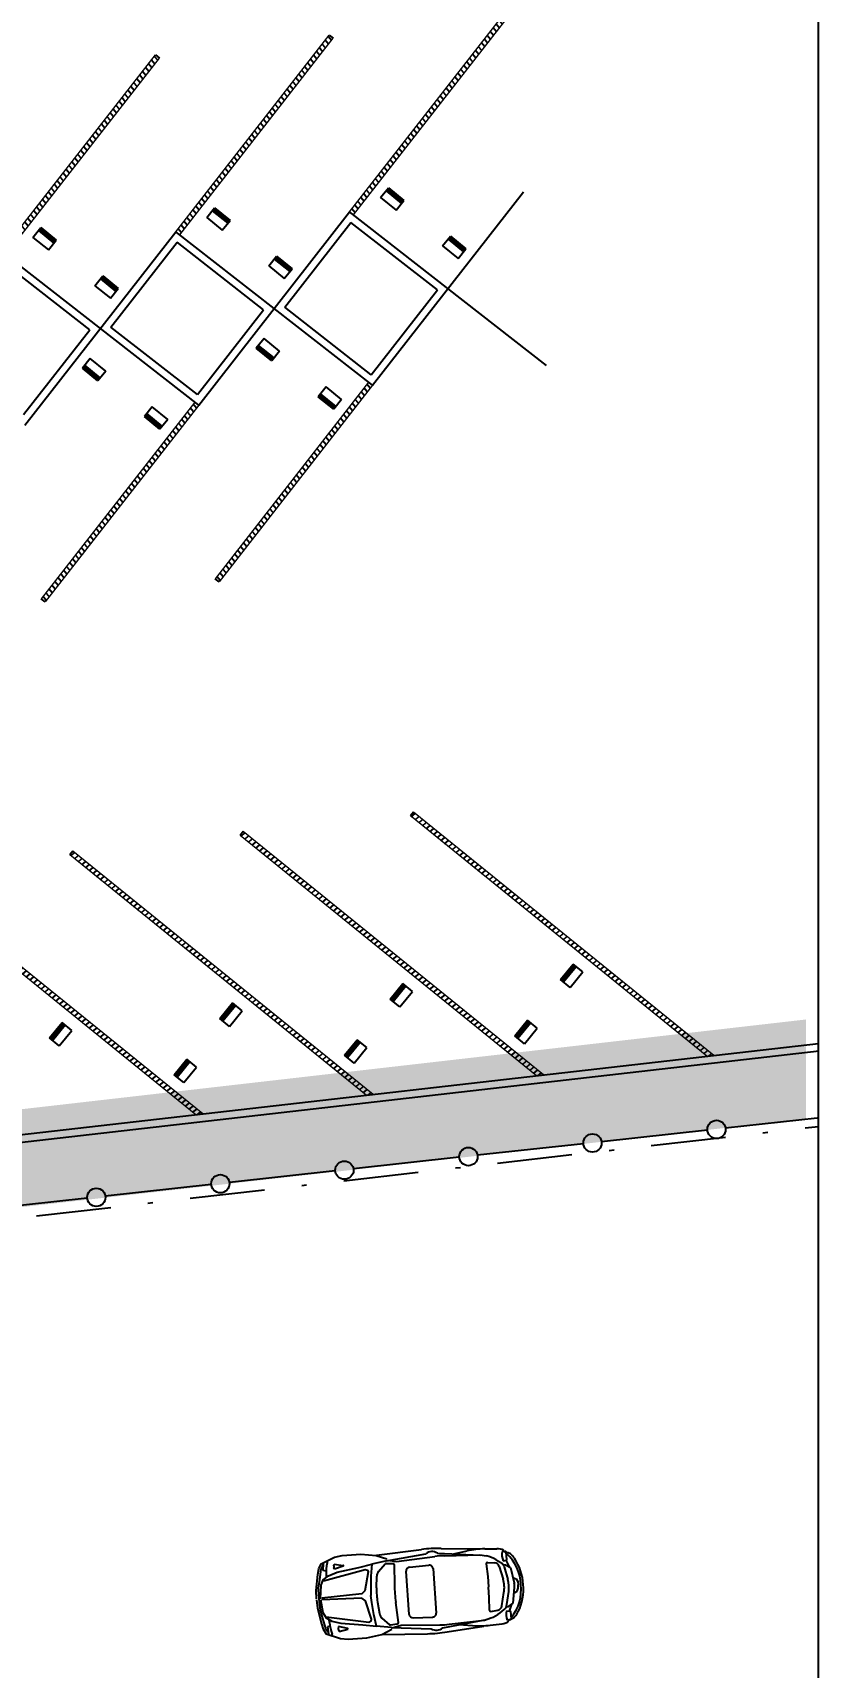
# Model space of a CAD drawing. Extents: x 506 to 706, y 928 to 1038.
# Drawn here: x 690.41 to 706.17, y 946.55 to 979.3 of the extents above; entities that cross this region are included whole.
import ezdxf

# ---------------------------------------------------------------- set-up
doc = ezdxf.new("R2010")
doc.units = 0
doc.header["$LTSCALE"] = 3
doc.header["$MEASUREMENT"] = 0
doc.header["$PDMODE"] = 34
doc.header["$PDSIZE"] = 0.8
doc.linetypes.add('DASHDOT', pattern=[1, 0.5, -0.25, 0, -0.25])
doc.layers.get('0').update_dxf_attribs({"color": 3, "linetype": 'CONTINUOUS'})
doc.layers.get('Defpoints').update_dxf_attribs({"linetype": 'CONTINUOUS'})
for name, color, linetype in [('AUTOS', 2, 'CONTINUOUS'), ('CAJON', 37, 'CONTINUOUS'), ('GUAR', 2, 'CONTINUOUS'), ('HAYCH', 30, 'CONTINUOUS'), ('LIN-ESCALERA', 41, 'CONTINUOUS'), ('P', 7, 'CONTINUOUS'), ('PLACA-POLIU', 5, 'DASHDOT'), ('TOPE', 200, 'CONTINUOUS')]:
    doc.layers.add(name, color=color, linetype=linetype)
doc.layers.add('ED_GEN', color=7, linetype='CONTINUOUS', lineweight=13)
doc.styles.add('LETRAS2', font='ROMANS.SHX')
doc.dimstyles.new('COT', dxfattribs={"dimtxt": 0.5, "dimasz": 0.5, "dimexe": 0.5, "dimexo": 5, "dimgap": 0.5, "dimtad": 0, "dimtih": 1, "dimtoh": 1, "dimzin": 1, "dimdsep": 46, "dimtxsty": 'LETRAS2', "dimcen": 0.5, "dimclrd": 8, "dimclre": 8, "dimclrt": 2, "dimadec": 0, "dimazin": 0, "dimtfac": 1, "dimtix": 1, "dimtofl": 0, "dimtmove": 0, "dimatfit": 0, "dimfxl": 1, "dimtolj": 1, "dimtzin": 0, "dimarcsym": 0})

# ---------------------------------------------------------------- blocks, each defined once
blk = doc.blocks.new('AD24C')
for p, q in [((5.473714128349911, 24.18975517706644), (7.517012561979755, 27.66164677201255)), ((7.054378954365461, 22.98850998387843), (7.517012561979755, 28.70174931733391)), ((10.7168950146455, 30.25457846950383), (10.43683493527669, 29.04951260207974)), ((15.69741215461511, 26.1302204116721), (16.19139270474818, 27.48585479252154)), ((16.19139270474818, 27.48585479252154), (23.17314163574633, 26.01615541901947)), ((58.37926111491424, 27.31006281303064), (46.27038728745765, 25.25878896263953)), ((50.36532858959004, 32.43467875621286), (86.66974285331798, 34.30247859015424)), ((58.09094847167626, 27.15034301019068), (89.85762283300505, 30.60616242848573)), ((58.84189472252854, 27.6469974403883), (66.07054484150228, 26.00627229847282)), ((66.07054484150228, 26.00627229847282), (96.95534936518402, 27.96221210124895)), ((99.18351555596348, 30.55945837799698), (133.3644583490682, 26.50434957369714)), ((102.4691813788088, 34.07364576959935), (132.1525470477479, 31.68289914383956)), ((104.5849250039497, 28.04030307070764), (132.9403775420884, 26.82663486943056)), ((112.2568000016649, 28.92148929169753), (123.0940173386176, 30.51552928484398)), ((132.9403775420884, 26.82663486943056), (138.2161243900482, 25.43814503531507)), ((137.3401500060015, 31.1832990338861), (146.9543205727388, 30.67940908660694)), ((153.9077358528605, 27.88210263020426), (151.0908113293283, 28.0627627219194)), ((152.2746070603034, 28.33551602672776), (153.5448927594639, 27.80157307705122)), ((154.3757346948851, 21.53587057508275), (154.3757346948851, 27.38312775519728)), ((154.5419170251482, 27.38249091492787), (155.7199720534844, 26.88731555624531)), ((2.273831675684164, 9.291384915209733), (3.642456098209891, 16.04472679398646)), ((3.642456098209891, 16.04472679398646), (5.473714128349911, 24.18975517706644)), ((9.292314689658042, 22.49501488926524), (7.054378954365461, 22.98850998387843)), ((9.019617286051584, 19.56799657022179), (8.885636984505481, 17.61220527778073)), ((15.96007590094109, 23.50123659072699), (15.62424194454695, 25.01129442959484)), ((23.18878766736373, 25.43275740387026), (15.96007590094109, 23.50123659072699)), ((48.62309540261595, 6.122392439339592), (49.50396546060585, 15.47825037123141)), ((51.21240818908439, 19.13584968385214), (56.91704380118165, 24.9014743713451)), ((57.70261672485901, 25.1953421474434), (63.10530547844598, 24.79054120616343)), ((64.02895653059318, 23.73621868374676), (63.09581818943025, 7.425776169682081)), ((73.23699304751801, -16.89934900548315), (73.20275714148238, 17.82638771325924)), ((76.10747192891563, 20.82481649905037), (91.77011586543586, 21.32254039904115)), ((94.86539846996072, 18.32009862632935), (94.90056575700862, -17.35034485091637)), ((137.5567382371501, 19.09948840085144), (138.1064528271149, 8.998398282724793)), ((138.6706137488585, 20.14715385729119), (144.3325622034796, 19.48964153189104)), ((145.8495188283542, 21.90496554531296), (149.4352761928723, 19.40071832639046)), ((147.7666951652623, 16.42448827458554), (150.2049955080372, 5.965244718085842)), ((151.1565758419022, 17.56825728290789), (153.0842158736285, 17.20202399230175)), ((151.2506986980554, 20.58440226352286), (153.9591854747828, 21.0428837929735)), ((151.8736879243834, 15.70543907443903), (154.0176573182536, 5.415359196505278)), ((153.0842158736285, 17.20202399230175), (156.8181296710505, 14.93505113301308)), ((153.5819971812073, 21.0304415497842), (155.792590002639, 15.55768751953542)), ((156.8181296710505, 14.93505113301308), (158.875164627594, 2.493796115902001)), ((1.93502135335541, 3.047214999494486), (2.273831675684164, 9.291384915209733)), ((138.1064528271149, 8.998398282724793), (138.0953704960571, 0.5928650746830044)), ((138.1231556500286, -7.943400492936462), (138.0954994219991, 0.4620945229805784)), ((158.2310147583378, 6.683803886094211), (160.8140524008511, 5.585104014275771)), ((160.8140524008511, 5.585104014275771), (161.7778724167142, 3.138665633026903)), ((161.7778724167142, 3.138665633026903), (161.9320836192524, 0.5603832671598639)), ((161.782975080166, -2.037004244284503), (161.9321021600655, 0.5415771810675096)), ((1.940242487955175, -2.248621053292368), (2.291364322785512, -8.492110768821021)), ((2.291364322785512, -8.492110768821021), (3.673302234382277, -15.2427408838596)), ((48.6343013087378, -5.243842333729731), (49.53361741049798, -14.59794519021466)), ((64.07486319630902, -22.82725726537308), (63.10956595565904, -6.518686408134045)), ((137.5933593237596, -18.04555489472659), (138.1231556500286, -7.943400492936462)), ((147.7980218743395, -15.35042811139692), (150.215694079875, -4.886397079220274)), ((151.9035888379331, -14.62328219539791), (154.0272642214254, -4.328994870786573)), ((156.8465019320473, -13.84314636715214), (158.8790013887005, -1.397859501357289)), ((158.2431145732132, -5.589129252425437), (160.8239807925852, -4.485338317202832)), ((160.8239807925852, -4.485338317202832), (161.782975080166, -2.037004244284503)), ((3.673302234382277, -15.2427408838596), (5.520616963173893, -23.38414258300952)), ((5.520616963173893, -23.38414258300952), (7.570757254327873, -26.85199848003265)), ((9.335868434879558, -21.68187612397071), (7.098910117134096, -22.17978299114213)), ((7.098910117134096, -22.17978299114213), (7.572808114684562, -27.89209900342246)), ((9.057400105622037, -18.75540119608399), (8.919563661288066, -16.79987788622429)), ((16.00560073877273, -22.6749484665454), (15.67274494718106, -24.1856655628269)), ((15.74812129836857, -25.30444509369556), (16.24477391004757, -26.65910281495337)), ((23.23810699980686, -24.59221204720541), (16.00560073877273, -22.6749484665454)), ((16.24477391004757, -26.65910281495337), (23.22361133504705, -25.17563977888142)), ((58.43222562177903, -26.41223444143168), (46.31933065917042, -24.38484069492517)), ((51.24926882345721, -18.25216870792474), (56.96526192792294, -24.00653386261706)), ((57.75141276903753, -24.29885208520818), (63.15329283883329, -23.88339898106733)), ((58.89552269326009, -26.74825619900685), (66.12092359993176, -25.09328089051451)), ((66.12092359993176, -25.09328089051451), (97.00952478045178, -26.9883186444639)), ((76.14761445023896, -19.89204448444821), (91.81120934436012, -20.35888402400792)), ((99.24280785537906, -29.58116640379296), (133.4156883920715, -25.45866795441088)), ((104.6392395662608, -27.05136556640878), (132.9922438873505, -25.78178882052157)), ((132.9922438873505, -25.78178882052157), (138.2652426736231, -24.38289903817019)), ((138.7092984429281, -19.09102198962262), (144.36993941682, -18.42234678779755)), ((145.891655596517, -20.83467499100948), (149.4724681490799, -18.32336229162615)), ((151.1901512296508, -16.48751077465863), (153.117065380168, -16.11747730103946)), ((151.2902210973645, -19.50346430177319), (153.9996066366441, -19.95660438176731)), ((153.117065380168, -16.11747730103946), (156.8465019320473, -13.84314636715214)), ((153.6223945428629, -19.9449058976229), (155.8221919633982, -14.46780368875591)), ((154.4171271117619, -20.4487688593149), (154.428656655652, -26.29601467251769)), ((154.5948374071478, -26.29505015737914), (155.7719137651943, -25.79755288807746)), ((10.77574619472091, -29.43861565129919), (10.49331052694151, -28.23410434522839)), ((50.4284133248417, -31.55264218799823), (86.7364399166139, -33.34885383009555)), ((58.1435986056315, -26.2530834401158), (89.91702535213199, -29.64625903464844)), ((102.5353965189083, -33.08886833176643), (132.2139904417985, -30.63959708816674)), ((112.3128371613195, -27.91742277337619), (123.1531765378556, -29.49009098683268)), ((137.4005982106427, -30.1297691029481), (147.0137565241973, -29.60692304164331)), ((153.9616425954226, -26.79591137141927), (151.1450797710809, -26.9821254862228)), ((152.3294110121253, -27.25254406813804), (153.598641420282, -26.71609742399619))]:
    blk.add_line(p, q)
for points in [[(-0.0007835617528826333, 0.7947725731478386), (0.2112568417370539, 7.562763783548803), (2.505148479491368, 20.2051369752719), (3.642456098209891, 24.54133913604835), (5.685754531839734, 28.5259573378429), (16.86606671585241, 33.21374345760114), (23.0345148173767, 34.0780540234316), (37.84989477702891, 34.0780540234316), (50.16751457976011, 32.17364091227978), (58.37926111491424, 28.70174931733391)], [(3.280546741751778, 0.6372551289788362), (4.382017764495799, 11.3523615699487), (6.478133321087398, 15.70772749957052), (11.02284060858256, 18.62607435153814), (17.97364353084504, 20.90633734998778), (35.4817274252589, 23.39808682237981), (46.27038728745765, 25.25878896263953), (44.78389175520101, 15.94255158992587), (44.02858511785041, 6.169698141875756), (43.69331018398702, 0.4344092817240153)], [(6.620457083132578, 14.89746198345449), (40.55888765513964, 21.56654785505327), (42.43227261357606, 20.8631503730071), (42.76184893450443, 19.4755069644425), (39.08713065778204, 4.383969652287192), (36.38581963780996, 2.160257328223565), (4.268853328608657, 1.001057748495327)], [(0, 0), (0.2253850262865171, -6.76755995516146), (2.544200267986298, -19.40538550544568), (3.69005574152186, -23.73933670873419), (5.74120702017558, -27.71991821587915), (16.93074078424422, -32.38565003193423), (23.10088113054132, -33.23779605369373), (37.91624422743041, -33.22069202637044), (50.2300849886102, -31.29199489854773), (58.43496973070705, -27.80391824033359)], [(3.281013333886108, 0.1639872213823992), (4.403610119679229, -10.54892652380317), (6.508309454055279, -14.90015089395149), (11.05876226424505, -17.80953087938428), (18.0140478665661, -20.07608394436568), (35.52702286212082, -22.54541510775698), (46.31933065917042, -24.38484069492517), (44.81446838375427, -15.07155248483559), (44.03989323233179, -5.300207338526889), (43.69331018398702, 0.4344092817240153)], [(6.649035268665443, -14.08960632087008), (40.600561817977, -20.70386862392093), (42.47255618480904, -19.99677859373151), (42.79939572824424, -18.60848802850501), (39.09492730264822, -3.524225814488204), (36.38923684758606, -1.305844222380983), (4.270035340665004, -0.1978659611363582)]]:
    blk.add_lwpolyline(points)
for centre, radius, start, end in [((68.87932530168541, 15.46734341699687), 60, 166.9165780390203, 176.0811098255092), ((92.83538239115137, -85.53902043705875), 120, 85.39524436229374, 92.94517284563942), ((94.48729806305437, 23.9392109886245), 8.116781026810965, 54.64918136779343, 124.7769491511694), ((101.5060047821401, -43.89383521055436), 72, 87.54912578177812, 93.62371185581183), ((133.5717178833794, -40.71801471862602), 72, 86.99980614370354, 98.36760195550836), ((146.4039054088282, 19.49586447646618), 11.1970811776851, 57.32994559328601, 87.1823745800067), ((165.001208725629, 24.61927763400331), 14.33027373338384, 166.0960809623156, 196.353513713926), ((153.8757346948851, 27.38312775519728), 0.5, 360, 86.33042922820037), ((153.3950117121858, 21.35608066597092), 6, 46.38363011225994, 67.20137953685185), ((17.57654333497794, 25.44548250050593), 2, 159.9787304694502, 192.5384088226551), ((23.11134422921009, 25.72258927562859), 0.3, 284.9600092043179, 78.11246181423294), ((55.47754733432521, 14.91582740053013), 6, 135.3046472873676, 174.6213598380346), ((57.6279003253884, 24.19813732412467), 1, 85.71507252901627, 135.3046472873676), ((63.03058907897537, 23.7933363828447), 1, 356.7256148481181, 85.71507252901613), ((76.20275714092895, 17.82633009281608), 3, 91.82011961216557, 179.9988995305987), ((91.86540107744918, 18.32405399280697), 3, 359.9244580429173, 91.82011961216553), ((138.5552606787115, 19.15382930347823), 1, 83.37600999385435, 183.1150387438872), ((132.1077281202315, 2.228502750029975), 24, 55.07004281722259, 75.25506193168576), ((143.8711499228916, 15.51634331663922), 4, 13.12264531924213, 83.37600999385435), ((145.9998285158416, 14.48160262756983), 6, 11.76937090569538, 55.0700428172227), ((153.8757346948851, 21.53587057508275), 0.5, 279.6077177953319, 359.9999999999999), ((130.7414130128002, 2.745308976677052), 33.3634190465817, 356.2450887415934, 44.51945252644143), ((145.7052848334365, 13.28569027412379), 17.14733602914069, 30.45768093329104, 46.38363011225994), ((126.1482470182484, 1.785163149254117), 39.83521500128265, 358.0694461411588, 30.45768093329104), ((49.86451676275919, 0.4465478158787164), 48, 176.8941614031452, 183.2188137255897), ((108.358914139809, 0.498162732329547), 60, 174.6213598380366, 185.4916152907023), ((182.8999123835621, 0.5716522779219986), 120, 176.7256148481182, 183.3873602806166), ((126.8317240538133, 0.5163749704080374), 24, 346.9903298094927, 13.12264531924218), ((130.5222196840865, 0.5200134090287065), 24, 348.3436042230393, 11.76937090569533), ((130.7458003948793, -1.704845630215914), 33.3634190465817, 315.5935226022935, 3.867886387141479), ((147.0359000362864, 0.53629415242699), 12, 350.7246364345081, 9.388338694226777), ((126.150750126555, -0.7537584128712069), 39.83521500128265, 329.6552941954439, 2.043528987576088), ((68.9089061422693, -14.53672543879156), 60, 184.0318653032257, 193.1963970897146), ((17.62589866865017, -24.6160032677883), 2, 167.5745663060798, 200.1342446592847), ((23.16123519882865, -24.88219605747906), 0.3, 282.000513314502, 75.15296592441696), ((55.5060786936051, -14.02374468360892), 6, 185.4916152907003, 224.8083278413673), ((57.67473023961418, -23.30179652523111), 1, 224.8083278413673, 274.3979025997186), ((63.07661030940994, -22.88634342109026), 1, 274.3979025997188, 3.387360280616801), ((76.23698710142958, -16.8933760250784), 3, 180.1140755981362, 268.2928555165694), ((91.90058199555074, -17.36021556463811), 3, 268.2928555165694, 0.1885170858176127), ((138.5919869728887, -18.09792681845465), 1, 176.9979363848477, 276.7369651348806), ((132.1110938145907, -1.185346326281092), 24, 284.8579131970492, 305.0429323115123), ((143.9006935366625, -14.44996610312546), 4, 276.7369651348806, 346.9903298094928), ((146.0273277035983, -13.41103012544409), 6, 305.0429323115122, 348.3436042230396), ((165.0486603078718, -23.51121875588888), 14.33027373338384, 163.7594614148089, 194.0168941664193), ((153.9171280837486, -20.44975475266062), 0.5, 0.1129751287349732, 80.50525733340307), ((153.4360515282119, -20.27091307623527), 6, 292.9115955918831, 313.729345016475), ((145.7304265097155, -12.21570087413272), 17.14733602914069, 313.729345016475, 329.6552941954439), ((92.66576559572695, 86.5045695544328), 120, 267.1678022830956, 274.7177307664412), ((94.53354577609389, -22.97019182315773), 8.116781026810965, 235.3360259775655, 305.4637937609415), ((101.4184865532559, 44.87656190289351), 72, 266.489263272923, 272.5638493469568), ((133.490399360187, 41.76397433102454), 72, 261.7453731732265, 273.1131689850314), ((146.4412908658521, -18.42448547330946), 11.1970811776851, 272.9306005487282, 302.7830295354489), ((153.9286576276386, -26.29700056586353), 0.5, 273.7825459005346, 0.1129751287349223)]:
    blk.add_arc(centre, radius, start, end)
blk = doc.blocks.new('TOPE')
at = {"layer": 'TOPE'}
for p, q in [((-0.3106623533084303, 0.2519700423399627), (-0.1531810768434525, 0.4461340131556426)), ((-0.2004254597827639, 0.3878848219108022), (0.1102368935222557, 0.1359147795665194)), ((-0.1846773321362889, 0.4073012189924157), (0.1259850211687308, 0.1553311766481329)), ((-0.1689292044898139, 0.4267176160740291), (0.1417331488152058, 0.1747475737297464)), ((-0.1531810768433388, 0.4461340131556426), (0.1574812764616809, 0.1941639708113598)), ((-0.3106623533084303, 0.2519700423399627), (-3.296918293926865e-12, -4.206412995699793e-12)), ((-3.296918293926865e-12, -4.092726157978177e-12), (0.1574812764616809, 0.1941639708113598))]:
    blk.add_line(p, q, dxfattribs=at)
blk = doc.blocks.new('*D142')
at = {"color": 8, "linetype": 'ByBlock'}
for p, q in [((687.5661018044917, 974.203190538708), (687.8736965087389, 974.5973802112251)), ((686.6967868169072, 974.2473233197437), (686.8643174277275, 974.1165955704382)), ((685.1857230428358, 972.3108604157043), (685.353253653656, 972.1801326663989)), ((685.4398486219259, 971.4783482896346), (685.1322539176787, 971.0841586171176))]:
    blk.add_line(p, q, dxfattribs=at)
for points in [[(687.5004035257389, 974.2544563227492), (687.6318000832446, 974.1519247546669), (687.2585071002445, 973.809000866191)], [(685.3741503431729, 971.5296140736758), (685.5055469006786, 971.4270825055935), (685.747443326173, 971.8725379621517)]]:
    blk.add_solid(points, dxfattribs=at)
at = {"layer": 'Defpoints', "color": 0, "linetype": 'ByBlock'}
for p in [(685.747443326173, 971.8725379621517), (690.6386835420776, 971.1713762772719), (689.1276197680062, 969.2349133732325)]:
    blk.add_point(p, dxfattribs=at)
at = {"color": 2, "linetype": 'ByBlock', "insert": (686.5029752132087, 972.8407694141713), "char_height": 0.5, "attachment_point": 5, "style": 'LETRAS2'}
blk.add_mtext('\\A1;2.40', dxfattribs=at)

msp = doc.modelspace()

# ---------------------------------------------------------------- hatches: boundary and pattern name
at = {"layer": 'CAJON'}
h = msp.add_hatch(dxfattribs=at)
h.set_pattern_fill('ANSI31', color=256, scale=0.75, angle=85, style=0)
h.set_pattern_definition([(130, (1383.654805981162, 629.3251230987097), (-0.0718166665424042, -0.06026133840811306), [])])
h.paths.add_polyline_path([(699.8298606628916, 979.6542810121698), (699.9086985973951, 979.5927620713204), (696.8333846236105, 975.6516766382014), (696.7545466891071, 975.7131955790508)])
h = msp.add_hatch(dxfattribs=at)
h.set_pattern_fill('ANSI31', color=256, scale=0.75, angle=85, style=0)
h.set_pattern_definition([(130, (1380.172793844506, 628.926633715906), (-0.0718166665424042, -0.06026133840811306), [])])
h.paths.add_polyline_path([(696.3478485262351, 979.2557916293661), (696.4266864607386, 979.1942726885167), (693.351372486954, 975.2531872553976), (693.2725345524506, 975.314706196247)])
h = msp.add_hatch(dxfattribs=at)
h.set_pattern_fill('ANSI31', color=256, scale=0.75, angle=85, style=0)
h.set_pattern_definition([(130, (1376.690781707847, 628.5281443331043), (-0.0718166665424042, -0.06026133840811306), [])])
h.paths.add_polyline_path([(692.865836389577, 978.8573022465644), (692.9446743240804, 978.795783305715), (689.8693603502959, 974.8546978725959), (689.7905224157925, 974.9162168134453)])
h = msp.add_hatch(dxfattribs=at)
h.set_pattern_fill('ANSI31', color=256, scale=0.75, angle=265, style=0)
h.set_pattern_definition([(310, (10.31417198556483, 1318.626831634117), (0.07181666654240422, 0.06026133840811305), [])])
h.paths.add_polyline_path([(694.1391173038352, 968.2976737206568), (694.0602793693317, 968.3591926615062), (697.1355933431163, 972.3002780946252), (697.2144312776197, 972.2387591537758)])
h = msp.add_hatch(dxfattribs=at)
h.set_pattern_fill('ANSI31', color=256, scale=0.75, angle=265, style=0)
h.set_pattern_definition([(310, (6.832159848908304, 1318.228342251314), (0.07181666654240422, 0.06026133840811305), [])])
h.paths.add_polyline_path([(690.6571051671787, 967.8991843378535), (690.5782672326752, 967.9607032787029), (693.6535812064598, 971.901788711822), (693.7324191409632, 971.8402697709726)])
h = msp.add_hatch(dxfattribs=at)
h.set_pattern_fill('ANSI31', color=256, scale=0.75, angle=355, style=0)
h.set_pattern_definition([(40.00000000000002, (1391.396875857784, 630.2565403265395), (-0.06026133840811305, 0.0718166665424042), [])])
h.paths.add_polyline_path([(697.9716007421391, 963.6084186757604), (698.034593252725, 963.6860842640866), (704.0496180543611, 958.8074562686289), (703.910411131714, 958.7916061800886)])
h = msp.add_hatch(dxfattribs=at)
h.set_pattern_fill('ANSI31', color=256, scale=0.75, angle=355, style=0)
h.set_pattern_definition([(40.00000000000002, (1387.984665118991, 629.8660391743527), (-0.06026133840811305, 0.0718166665424042), [])])
h.paths.add_polyline_path([(694.5593900033452, 963.2179175235736), (694.6223825139311, 963.2955831118999), (700.6374073155672, 958.4169551164422), (700.4982003929201, 958.4011050279018)])
h = msp.add_hatch(dxfattribs=at)
h.set_pattern_fill('ANSI31', color=256, scale=0.75, angle=355, style=0)
h.set_pattern_definition([(40.00000000000002, (1384.572454380197, 629.4755380221659), (-0.06026133840811305, 0.0718166665424042), [])])
h.paths.add_polyline_path([(691.1471792645514, 962.8274163713868), (691.2101717751373, 962.905081959713), (697.2251965767733, 958.0264539642553), (697.0859896541263, 958.010603875715)])
h = msp.add_hatch(dxfattribs=at)
h.set_pattern_fill('ANSI31', color=256, scale=0.75, angle=355, style=0)
h.set_pattern_definition([(40.00000000000002, (1381.160243641403, 629.085036869979), (-0.06026133840811305, 0.0718166665424042), [])])
h.paths.add_polyline_path([(687.7349685257575, 962.4369152191999), (687.7979610363434, 962.5145808075262), (693.8129858379795, 957.6359528120685), (693.6737789153324, 957.6201027235281)])
at = {"layer": 'HAYCH'}
h = msp.add_hatch(dxfattribs=at)
h.set_pattern_fill('DOTS', color=256, scale=7, style=0)
h.set_pattern_definition([(0, (1271.717241727606, 617.2216493619508), (0.21875, 0.4375), [0, -0.4375])])
h.paths.add_polyline_path([(624.3949520769238, 950.2022156136766), (705.8958072243275, 959.5293587110937), (705.8958072243275, 957.5384907025763), (624.6180534216857, 948.3897499650374)])

# ---------------------------------------------------------------- linework, layer by layer
msp.add_lwpolyline([(706.1480654967211, 927.647638013902), (706.1480654967211, 1005.203691517143), (505.8903038529089, 1005.203691517143), (505.8903038529089, 927.6476380139021)], close=True)
at = {"layer": 'CAJON'}
for p, q in [((696.3478485262351, 979.2557916293661), (696.4266864607386, 979.1942726885167)), ((692.865836389577, 978.8573022465644), (692.9446743240804, 978.795783305715)), ((694.1391173038352, 968.2976737206568), (694.0602793693317, 968.3591926615062)), ((690.6571051671787, 967.8991843378535), (690.5782672326752, 967.9607032787029)), ((698.034593252725, 963.6860842640866), (697.9716007421392, 963.6084186757605)), ((694.6223825139311, 963.2955831118999), (694.5593900033454, 963.2179175235738)), ((691.2101717751373, 962.905081959713), (691.1471792645515, 962.8274163713869))]:
    msp.add_line(p, q, dxfattribs=at)
at = {"layer": 'ED_GEN'}
for p, q in [((696.7545466891071, 975.7131955790508), (699.8298606628916, 979.6542810121698)), ((696.8333846236105, 975.6516766382014), (699.9086985973951, 979.5927620713204)), ((693.2725345524506, 975.314706196247), (696.3478485262351, 979.2557916293661)), ((693.351372486954, 975.2531872553976), (696.4266864607386, 979.1942726885167)), ((689.7905224157925, 974.9162168134453), (692.865836389577, 978.8573022465644)), ((689.8693603502959, 974.8546978725959), (692.9446743240804, 978.795783305715)), ((695.2431117836566, 973.7762570616314), (695.2434829150363, 973.7767326750122)), ((691.7611065231313, 973.3777764907509), (691.7614707783785, 973.3782432922096)), ((697.1355933431163, 972.3002780946252), (694.0602793693317, 968.3591926615062)), ((697.2144312776197, 972.2387591537758), (694.1391173038352, 968.2976737206568)), ((693.6535812064598, 971.901788711822), (690.5782672326752, 967.9607032787029)), ((693.7324191409632, 971.8402697709726), (690.6571051671787, 967.8991843378535)), ((704.0496180543611, 958.8074562686289), (698.034593252725, 963.6860842640866)), ((703.910411131714, 958.7916061800886), (697.9716007421391, 963.6084186757604)), ((700.4982003929201, 958.4011050279018), (694.5593900033452, 963.2179175235736)), ((700.6374073155672, 958.4169551164422), (694.6223825139311, 963.2955831118999)), ((697.0859896541263, 958.010603875715), (691.1471792645514, 962.8274163713868)), ((697.2251965767733, 958.0264539642553), (691.2101717751373, 962.905081959713)), ((693.6737789153324, 957.6201027235281), (687.7349685257575, 962.4369152191999)), ((693.8129858379795, 957.6359528120685), (687.7979610363434, 962.5145808075262))]:
    msp.add_line(p, q, dxfattribs=at)
at = {"layer": 'GUAR'}
for p, q in [((697.2144312776227, 972.2387591537756), (700.2365588257653, 976.1116849618543)), ((693.7324191409639, 971.8402697709737), (696.7545466891072, 975.7131955790524)), ((695.4540182280641, 973.8027111654928), (696.7805251795874, 975.5026602660216)), ((700.6964434142785, 972.6372485365798), (696.7545466891072, 975.7131955790524)), ((698.5149597386624, 974.1492435673342), (696.7805251795874, 975.5026602660216)), ((690.2504070043067, 971.4417803881704), (693.2725345524509, 975.3147061962486)), ((697.2144312776227, 972.2387591537756), (693.2725345524509, 975.3147061962486)), ((693.7324191409639, 971.8402697709737), (689.7905224157923, 974.9162168134462)), ((691.9720060914074, 973.4042217826893), (693.2985130429308, 975.1041708832179)), ((695.0329476020058, 973.7507541845307), (693.2985130429308, 975.1041708832179)), ((691.5509354653477, 973.3522648017288), (689.8165009062727, 974.7056815004162)), ((697.1884527871389, 972.4492944668048), (698.5149597386624, 974.1492435673342)), ((693.7064406504824, 972.0508050840015), (695.0329476020058, 973.7507541845307)), ((697.1884527871389, 972.4492944668048), (695.4540182280641, 973.8027111654928)), ((690.2244285138243, 971.6523157011993), (691.5509354653477, 973.3522648017288)), ((693.7064406504824, 972.0508050840015), (691.9720060914074, 973.4042217826893))]:
    msp.add_line(p, q, dxfattribs=at)
at = {"layer": 'LIN-ESCALERA'}
for p, q in [((570.9800757984536, 943.5787564817805), (706.1480654967211, 959.0476884313383)), ((570.9971308176016, 943.429729214739), (706.165120515869, 958.8986611642968)), ((704.2859896491619, 957.3581206448121), (706.1194814676758, 957.5588639908626)), ((701.8008404928685, 957.0860293531948), (703.9233627915394, 957.3184177522047)), ((699.315691336575, 956.8139380615776), (701.4382136352459, 957.0463264605875)), ((694.345393023988, 956.2697554783433), (696.467915322659, 956.502143877353)), ((696.8305421802816, 956.5418467699603), (698.9530644789525, 956.7742351689702)), ((691.8602438676945, 955.9976641867261), (693.9827661663655, 956.230052585736)), ((689.3750947114011, 955.7255728951088), (691.4976170100721, 955.9579612941187))]:
    msp.add_line(p, q, dxfattribs=at)
for centre in [(704.1060124513366, 957.3260647163745), (701.6208632950431, 957.0539734247573), (699.1357141387497, 956.78188213314), (696.6505649824562, 956.5097908415228), (694.1654158261628, 956.2376995499055), (691.6802666698693, 955.9656082582883)]:
    msp.add_circle(centre, 0.1828096668260338, dxfattribs=at)
at = {"layer": 'PLACA-POLIU'}
msp.add_line((570.363327338877, 941.8474044821784), (706.1480654967211, 957.3869185271901), dxfattribs=at)
at = {"layer": 'TOPE'}
for p, q in [((700.9814086920767, 960.330321327437), (701.233378734421, 960.640983680742)), ((701.0008250891583, 960.3145731997905), (701.2527951315026, 960.6252355530955)), ((701.0202414862399, 960.298825072144), (701.2722115285842, 960.6094874254491)), ((701.0396578833215, 960.2830769444976), (701.2916279256658, 960.5937392978026)), ((701.1755726628924, 960.1728400509719), (701.4275427052365, 960.483502404277)), ((701.4275427052364, 960.483502404277), (701.233378734421, 960.640983680742)), ((697.5691979532828, 959.9398201752502), (697.8211679956271, 960.2504825285553)), ((697.5886143503644, 959.9240720476038), (697.8405843927087, 960.2347344009088)), ((697.608030747446, 959.9083239199573), (697.8600007897903, 960.2189862732623)), ((697.6274471445277, 959.8925757923108), (697.8794171868719, 960.2032381456158)), ((697.7633619240985, 959.7823388987852), (698.0153319664427, 960.0930012520903)), ((698.0153319664425, 960.0930012520903), (697.8211679956271, 960.2504825285553)), ((701.1755726628924, 960.1728400509719), (700.9814086920767, 960.3303213274369)), ((694.1569872144889, 959.5493190230634), (694.4089572568332, 959.8599813763684)), ((694.1764036115705, 959.5335708954169), (694.4283736539148, 959.8442332487219)), ((694.1958200086522, 959.5178227677704), (694.4477900509964, 959.8284851210755)), ((694.2152364057338, 959.502074640124), (694.4672064480781, 959.812736993429)), ((694.6031212276487, 959.7025000999034), (694.4089572568332, 959.8599813763684)), ((697.7633619240985, 959.7823388987852), (697.5691979532828, 959.9398201752501)), ((690.7447764756951, 959.1588178708765), (690.9967465180393, 959.4694802241816)), ((690.7641928727767, 959.1430697432301), (691.016162915121, 959.4537320965351)), ((690.7836092698583, 959.1273216155836), (691.0355793122026, 959.4379839688886)), ((691.1909104888548, 959.3119989477166), (690.9967465180393, 959.4694802241816)), ((694.3511511853046, 959.3918377465983), (694.1569872144889, 959.5493190230633)), ((694.3511511853046, 959.3918377465983), (694.6031212276488, 959.7025000999034)), ((700.0663024887428, 959.2020560622212), (700.3182725310871, 959.5127184155263)), ((700.0857188858245, 959.1863079345748), (700.3376889281687, 959.4969702878798)), ((700.1051352829061, 959.1705598069283), (700.3571053252504, 959.4812221602333)), ((700.1245516799877, 959.1548116792818), (700.376521722332, 959.4654740325868)), ((700.5124365019026, 959.3552371390613), (700.3182725310871, 959.5127184155263)), ((690.9389404465107, 959.0013365944114), (690.7447764756951, 959.1588178708764)), ((690.8030256669399, 959.1115734879371), (691.0549957092842, 959.4222358412421)), ((690.9389404465107, 959.0013365944114), (691.1909104888549, 959.3119989477166)), ((696.654091749949, 958.8115549100345), (696.9060617922933, 959.1222172633395)), ((696.6735081470306, 958.795806782388), (696.9254781893749, 959.106469135693)), ((697.1002257631087, 958.9647359868745), (696.9060617922933, 959.1222172633395)), ((700.2604664595585, 959.0445747857561), (700.0663024887428, 959.2020560622211)), ((700.2604664595585, 959.0445747857561), (700.5124365019027, 959.3552371390613)), ((696.8482557207647, 958.6540736335694), (696.654091749949, 958.8115549100344)), ((696.6929245441122, 958.7800586547415), (696.9448945864565, 959.0907210080466)), ((696.7123409411938, 958.7643105270951), (696.9643109835381, 959.0749728804001)), ((696.8482557207647, 958.6540736335694), (697.1002257631088, 958.9647359868745)), ((693.2418810111551, 958.4210537578476), (693.4938510534994, 958.7317161111527)), ((693.2612974082367, 958.4053056302012), (693.513267450581, 958.7159679835062)), ((693.2807138053183, 958.3895575025547), (693.5326838476626, 958.7002198558597)), ((693.3001302023999, 958.3738093749082), (693.5521002447442, 958.6844717282132)), ((693.4360449819708, 958.2635724813825), (693.688015024315, 958.5742348346877)), ((693.6880150243148, 958.5742348346877), (693.4938510534994, 958.7317161111527)), ((693.4360449819708, 958.2635724813825), (693.2418810111551, 958.4210537578475))]:
    msp.add_line(p, q, dxfattribs=at)

# ---------------------------------------------------------------- block references
at = {"layer": 'AUTOS', "xscale": 0.02500000000001669, "yscale": 0.02499999999997726, "zscale": 0.025, "rotation": 4.06337302012494}
msp.add_blockref('AD24C', (696.0933308086055, 947.8995408760485), dxfattribs=at)
at = {"layer": 'CAJON'}
for p in [(697.6853806175419, 975.7479007325178), (694.2033684808854, 975.349411349714), (690.7213563442273, 974.9509219669123), (698.9270780859707, 974.7789774141395), (695.4450659493142, 974.3804880313357), (691.9630538126561, 973.981998648534)]:
    msp.add_blockref('TOPE', p, dxfattribs=at)
at = {"layer": 'CAJON', "rotation": 180}
for p in [(695.0418998807579, 973.1729773186871), (691.5598877441014, 972.7744879358838), (696.2835973491867, 972.2040540003088), (692.8015852125302, 971.8055646175055)]:
    msp.add_blockref('TOPE', p, dxfattribs=at)

# ---------------------------------------------------------------- dimensions: what is measured, and where the dimension line sits
at = {"layer": 'P'}
dim = msp.add_aligned_dim(p1=(690.6386835420777, 971.1713762772719), p2=(689.1276197680062, 969.2349133732325), distance=-4.287499999999437, text='2.40', dimstyle='COT', dxfattribs=at)
dim.commit()
dim.dimension.update_dxf_attribs({"geometry": '*D142', "text_midpoint": (686.5029752132087, 972.8407694141713)})

doc.saveas('drawing.dxf')
